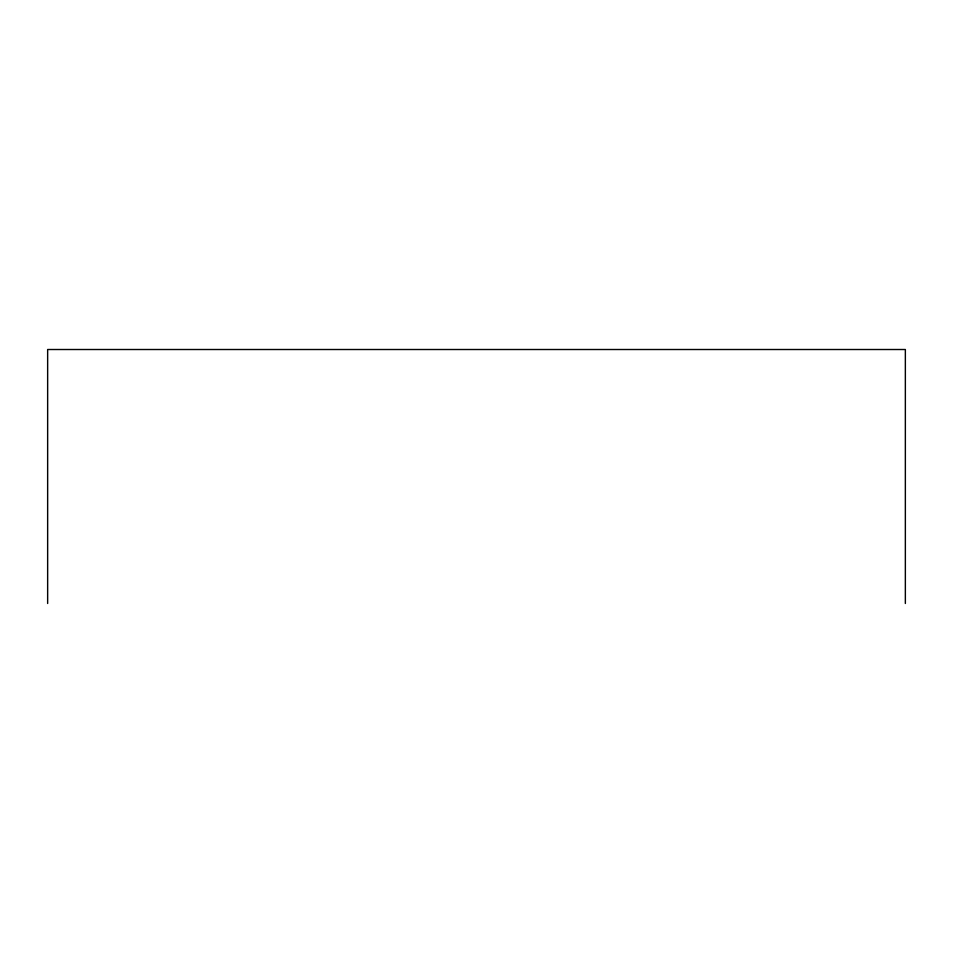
<?xml version="1.0" encoding="UTF-8"?>
<svg xmlns="http://www.w3.org/2000/svg" width="953" height="953" viewBox="0 0 953 953"><rect width="100%" height="100%" fill="white"/><g stroke="black" fill="none" stroke-linecap="round" stroke-linejoin="round"><path stroke-width="1.43" d="M905.35 603.487L905.35 349.513L47.65 349.513L47.65 603.487"/></g></svg>
